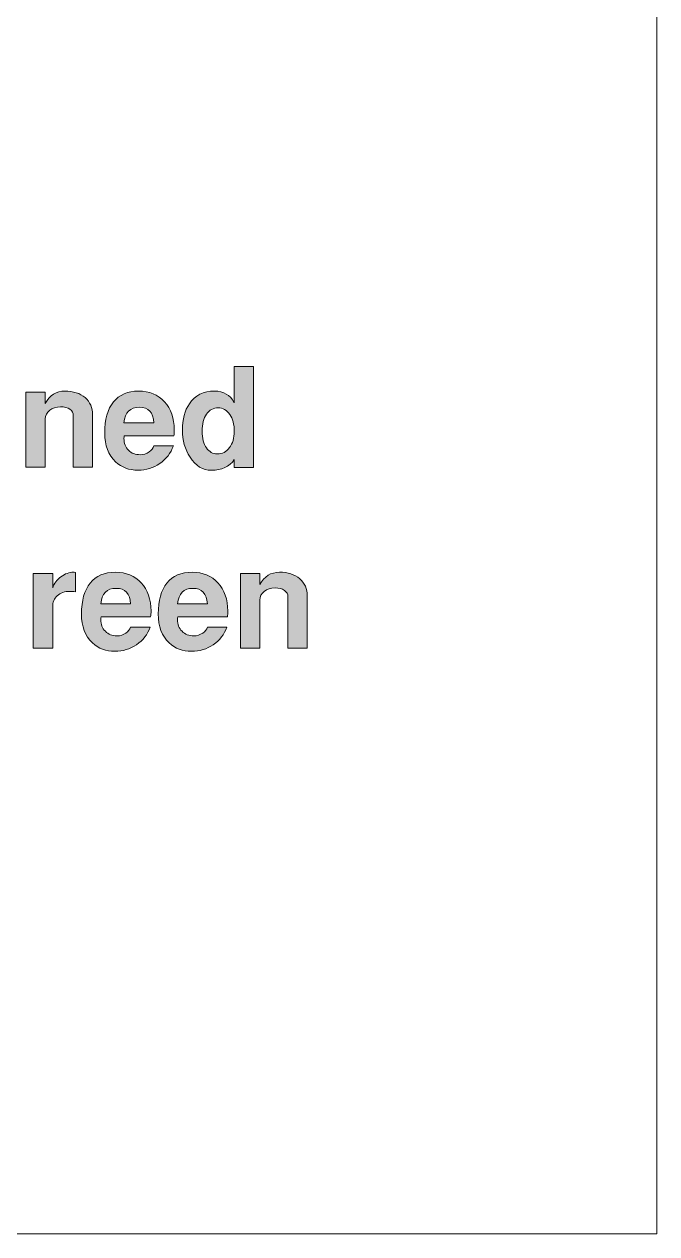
# Model space of a CAD drawing. Header units: inches. Extents: x 0.59 to 9.35, y -3.46 to -0.44.
# Drawn here: x 4.328 to 4.901, y -3.45 to -2.354 of the extents above; entities that cross this region are included whole.
import ezdxf

# ---------------------------------------------------------------- set-up
doc = ezdxf.new("R2010")
doc.units = ezdxf.units.IN
doc.header["$MEASUREMENT"] = 0
doc.layers.add('Layer 1', color=7, linetype='Continuous')

# ---------------------------------------------------------------- blocks, each defined once
blk = doc.blocks.new('block 25')
at = {"layer": 'Layer 1', "color": 7, "lineweight": 5, "true_color": 0xffffff}
blk.add_lwpolyline([(3.7709, -2.2303), (3.7709, -0.441), (2.8381, -0.441), (2.8381, -3.4496), (3.4568, -3.4496), (3.6631, -3.4496), (4.0756, -3.4496), (4.283, -3.4496), (4.9006, -3.4496), (4.9006, -0.441), (3.9678, -0.441), (3.9678, -2.2303)], dxfattribs=at)
blk = doc.blocks.new('block 58')
at = {"layer": 'Layer 1', "true_color": 0xed1f24}
h = blk.add_hatch(color=240, dxfattribs=at)
h.dxf.hatch_style = 2
edge = h.paths.add_edge_path()
edge.add_spline(control_points=[(4.5354, -2.7558), (4.5354, -2.7558), (4.5179, -2.7558), (4.5179, -2.7558), (4.5179, -2.7558), (4.5179, -2.7485), (4.5179, -2.7485), (4.5135, -2.7551), (4.5066, -2.7583), (4.4971, -2.7583), (4.4894, -2.7583), (4.483, -2.7544), (4.4779, -2.7465), (4.4732, -2.7392), (4.4709, -2.7311), (4.4709, -2.722), (4.4709, -2.7123), (4.473, -2.7043), (4.4772, -2.698), (4.4824, -2.6904), (4.49, -2.6866), (4.5, -2.6866), (4.5082, -2.6866), (4.5142, -2.6901), (4.5179, -2.6971), (4.5179, -2.6971), (4.5179, -2.6643), (4.5179, -2.6643), (4.5179, -2.6643), (4.5354, -2.6643), (4.5354, -2.6643), (4.5354, -2.6643), (4.5354, -2.7558), (4.5354, -2.7558)], knot_values=[0, 0, 0, 0, 1, 1, 1, 2, 2, 2, 3, 3, 3, 4, 4, 4, 5, 5, 5, 6, 6, 6, 7, 7, 7, 8, 8, 8, 9, 9, 9, 10, 10, 10, 11, 11, 11, 11], degree=3, periodic=1)
edge = h.paths.add_edge_path()
edge.add_spline(control_points=[(4.5179, -2.723), (4.5179, -2.7168), (4.5165, -2.7117), (4.5138, -2.7077), (4.511, -2.7037), (4.5076, -2.7017), (4.5034, -2.7017), (4.4989, -2.7017), (4.4954, -2.7036), (4.4927, -2.7075), (4.4901, -2.7113), (4.4887, -2.7164), (4.4887, -2.7228), (4.4887, -2.7293), (4.4901, -2.7344), (4.4928, -2.7381), (4.4953, -2.7417), (4.4985, -2.7435), (4.5024, -2.7435), (4.507, -2.7435), (4.5107, -2.7416), (4.5136, -2.7378), (4.5164, -2.734), (4.5179, -2.7291), (4.5179, -2.723)], knot_values=[0, 0, 0, 0, 1, 1, 1, 2, 2, 2, 3, 3, 3, 4, 4, 4, 5, 5, 5, 6, 6, 6, 7, 7, 7, 8, 8, 8, 8], degree=3, periodic=1)
h = blk.add_hatch(color=240, dxfattribs=at)
h.dxf.hatch_style = 2
edge = h.paths.add_edge_path()
edge.add_spline(control_points=[(4.3896, -2.7555), (4.3896, -2.7555), (4.3721, -2.7555), (4.3721, -2.7555), (4.3721, -2.7555), (4.3721, -2.709), (4.3721, -2.709), (4.3721, -2.7065), (4.3711, -2.7045), (4.369, -2.703), (4.3669, -2.7016), (4.3641, -2.7008), (4.3605, -2.7008), (4.3566, -2.7008), (4.3533, -2.7019), (4.3507, -2.704), (4.348, -2.706), (4.3467, -2.7087), (4.3467, -2.7118), (4.3467, -2.7118), (4.3467, -2.7555), (4.3467, -2.7555), (4.3467, -2.7555), (4.3292, -2.7555), (4.3292, -2.7555), (4.3292, -2.7555), (4.3292, -2.6877), (4.3292, -2.6877), (4.3292, -2.6877), (4.3467, -2.6877), (4.3467, -2.6877), (4.3467, -2.6877), (4.3467, -2.6978), (4.3467, -2.6978), (4.3507, -2.6903), (4.3566, -2.6866), (4.3645, -2.6866), (4.3721, -2.6866), (4.3782, -2.6886), (4.3827, -2.6925), (4.3873, -2.6964), (4.3896, -2.7016), (4.3896, -2.708), (4.3896, -2.708), (4.3896, -2.7555), (4.3896, -2.7555)], knot_values=[0, 0, 0, 0, 1, 1, 1, 2, 2, 2, 3, 3, 3, 4, 4, 4, 5, 5, 5, 6, 6, 6, 7, 7, 7, 8, 8, 8, 9, 9, 9, 10, 10, 10, 11, 11, 11, 12, 12, 12, 13, 13, 13, 14, 14, 14, 15, 15, 15, 15], degree=3, periodic=1)
h = blk.add_hatch(color=240, dxfattribs=at)
h.dxf.hatch_style = 2
edge = h.paths.add_edge_path()
edge.add_spline(control_points=[(4.4635, -2.7217), (4.4635, -2.7237), (4.4634, -2.7255), (4.4631, -2.7271), (4.4631, -2.7271), (4.4182, -2.7271), (4.4182, -2.7271), (4.4181, -2.7276), (4.418, -2.7284), (4.418, -2.7295), (4.418, -2.7339), (4.4193, -2.7374), (4.4221, -2.7402), (4.4248, -2.7429), (4.4283, -2.7442), (4.4327, -2.7442), (4.4356, -2.7442), (4.4383, -2.7434), (4.4408, -2.7417), (4.443, -2.7401), (4.4444, -2.7383), (4.445, -2.7363), (4.445, -2.7363), (4.4627, -2.7363), (4.4627, -2.7363), (4.4604, -2.7429), (4.4563, -2.7482), (4.4504, -2.7522), (4.4445, -2.7562), (4.438, -2.7582), (4.4307, -2.7582), (4.4227, -2.7582), (4.4159, -2.7557), (4.4104, -2.7506), (4.4038, -2.7445), (4.4005, -2.7358), (4.4005, -2.7245), (4.4005, -2.7123), (4.4031, -2.7029), (4.4084, -2.6964), (4.4137, -2.6899), (4.4213, -2.6866), (4.4312, -2.6866), (4.4409, -2.6866), (4.4487, -2.6898), (4.4546, -2.6963), (4.4605, -2.7027), (4.4635, -2.7112), (4.4635, -2.7217)], knot_values=[0, 0, 0, 0, 1, 1, 1, 2, 2, 2, 3, 3, 3, 4, 4, 4, 5, 5, 5, 6, 6, 6, 7, 7, 7, 8, 8, 8, 9, 9, 9, 10, 10, 10, 11, 11, 11, 12, 12, 12, 13, 13, 13, 14, 14, 14, 15, 15, 15, 16, 16, 16, 16], degree=3, periodic=1)
edge = h.paths.add_edge_path()
edge.add_spline(control_points=[(4.445, -2.7153), (4.4445, -2.7059), (4.4401, -2.7012), (4.4319, -2.7012), (4.4235, -2.7012), (4.4189, -2.7059), (4.418, -2.7153), (4.418, -2.7153), (4.445, -2.7153), (4.445, -2.7153)], knot_values=[0, 0, 0, 0, 1, 1, 1, 2, 2, 2, 3, 3, 3, 3], degree=3, periodic=1)
at = {"layer": 'Layer 1', "lineweight": 0}
for points, knots in [([(4.5354, -2.7558), (4.5354, -2.7558), (4.5179, -2.7558), (4.5179, -2.7558), (4.5179, -2.7558), (4.5179, -2.7485), (4.5179, -2.7485), (4.5135, -2.7551), (4.5066, -2.7583), (4.4971, -2.7583), (4.4894, -2.7583), (4.483, -2.7544), (4.4779, -2.7465), (4.4732, -2.7392), (4.4709, -2.7311), (4.4709, -2.722), (4.4709, -2.7123), (4.473, -2.7043), (4.4772, -2.698), (4.4824, -2.6904), (4.49, -2.6866), (4.5, -2.6866), (4.5082, -2.6866), (4.5142, -2.6901), (4.5179, -2.6971), (4.5179, -2.6971), (4.5179, -2.6643), (4.5179, -2.6643), (4.5179, -2.6643), (4.5354, -2.6643), (4.5354, -2.6643), (4.5354, -2.6643), (4.5354, -2.7558), (4.5354, -2.7558)], [0, 0, 0, 0, 1, 1, 1, 2, 2, 2, 3, 3, 3, 4, 4, 4, 5, 5, 5, 6, 6, 6, 7, 7, 7, 8, 8, 8, 9, 9, 9, 10, 10, 10, 11, 11, 11, 11]), ([(4.3896, -2.7555), (4.3896, -2.7555), (4.3721, -2.7555), (4.3721, -2.7555), (4.3721, -2.7555), (4.3721, -2.709), (4.3721, -2.709), (4.3721, -2.7065), (4.3711, -2.7045), (4.369, -2.703), (4.3669, -2.7016), (4.3641, -2.7008), (4.3605, -2.7008), (4.3566, -2.7008), (4.3533, -2.7019), (4.3507, -2.704), (4.348, -2.706), (4.3467, -2.7087), (4.3467, -2.7118), (4.3467, -2.7118), (4.3467, -2.7555), (4.3467, -2.7555), (4.3467, -2.7555), (4.3292, -2.7555), (4.3292, -2.7555), (4.3292, -2.7555), (4.3292, -2.6877), (4.3292, -2.6877), (4.3292, -2.6877), (4.3467, -2.6877), (4.3467, -2.6877), (4.3467, -2.6877), (4.3467, -2.6978), (4.3467, -2.6978), (4.3507, -2.6903), (4.3566, -2.6866), (4.3645, -2.6866), (4.3721, -2.6866), (4.3782, -2.6886), (4.3827, -2.6925), (4.3873, -2.6964), (4.3896, -2.7016), (4.3896, -2.708), (4.3896, -2.708), (4.3896, -2.7555), (4.3896, -2.7555)], [0, 0, 0, 0, 1, 1, 1, 2, 2, 2, 3, 3, 3, 4, 4, 4, 5, 5, 5, 6, 6, 6, 7, 7, 7, 8, 8, 8, 9, 9, 9, 10, 10, 10, 11, 11, 11, 12, 12, 12, 13, 13, 13, 14, 14, 14, 15, 15, 15, 15]), ([(4.4635, -2.7217), (4.4635, -2.7237), (4.4634, -2.7255), (4.4631, -2.7271), (4.4631, -2.7271), (4.4182, -2.7271), (4.4182, -2.7271), (4.4181, -2.7276), (4.418, -2.7284), (4.418, -2.7295), (4.418, -2.7339), (4.4193, -2.7374), (4.4221, -2.7402), (4.4248, -2.7429), (4.4283, -2.7442), (4.4327, -2.7442), (4.4356, -2.7442), (4.4383, -2.7434), (4.4408, -2.7417), (4.443, -2.7401), (4.4444, -2.7383), (4.445, -2.7363), (4.445, -2.7363), (4.4627, -2.7363), (4.4627, -2.7363), (4.4604, -2.7429), (4.4563, -2.7482), (4.4504, -2.7522), (4.4445, -2.7562), (4.438, -2.7582), (4.4307, -2.7582), (4.4227, -2.7582), (4.4159, -2.7557), (4.4104, -2.7506), (4.4038, -2.7445), (4.4005, -2.7358), (4.4005, -2.7245), (4.4005, -2.7123), (4.4031, -2.7029), (4.4084, -2.6964), (4.4137, -2.6899), (4.4213, -2.6866), (4.4312, -2.6866), (4.4409, -2.6866), (4.4487, -2.6898), (4.4546, -2.6963), (4.4605, -2.7027), (4.4635, -2.7112), (4.4635, -2.7217)], [0, 0, 0, 0, 1, 1, 1, 2, 2, 2, 3, 3, 3, 4, 4, 4, 5, 5, 5, 6, 6, 6, 7, 7, 7, 8, 8, 8, 9, 9, 9, 10, 10, 10, 11, 11, 11, 12, 12, 12, 13, 13, 13, 14, 14, 14, 15, 15, 15, 16, 16, 16, 16]), ([(4.445, -2.7153), (4.4445, -2.7059), (4.4401, -2.7012), (4.4319, -2.7012), (4.4235, -2.7012), (4.4189, -2.7059), (4.418, -2.7153), (4.418, -2.7153), (4.445, -2.7153), (4.445, -2.7153)], [0, 0, 0, 0, 1, 1, 1, 2, 2, 2, 3, 3, 3, 3]), ([(4.5179, -2.723), (4.5179, -2.7168), (4.5165, -2.7117), (4.5138, -2.7077), (4.511, -2.7037), (4.5076, -2.7017), (4.5034, -2.7017), (4.4989, -2.7017), (4.4954, -2.7036), (4.4927, -2.7075), (4.4901, -2.7113), (4.4887, -2.7164), (4.4887, -2.7228), (4.4887, -2.7293), (4.4901, -2.7344), (4.4928, -2.7381), (4.4953, -2.7417), (4.4985, -2.7435), (4.5024, -2.7435), (4.507, -2.7435), (4.5107, -2.7416), (4.5136, -2.7378), (4.5164, -2.734), (4.5179, -2.7291), (4.5179, -2.723)], [0, 0, 0, 0, 1, 1, 1, 2, 2, 2, 3, 3, 3, 4, 4, 4, 5, 5, 5, 6, 6, 6, 7, 7, 7, 8, 8, 8, 8])]:
    blk.add_open_spline(points, degree=3, knots=knots, dxfattribs=at)
blk = doc.blocks.new('block 57')
at = {"layer": 'Layer 1'}
blk.add_blockref('block 58', (0, 0), dxfattribs=at)
blk = doc.blocks.new('block 59')
at = {"layer": 'Layer 1', "true_color": 0xed1f24}
h = blk.add_hatch(color=240, dxfattribs=at)
h.dxf.hatch_style = 2
edge = h.paths.add_edge_path()
edge.add_spline(control_points=[(4.3742, -2.8683), (4.3719, -2.8681), (4.3702, -2.8679), (4.3691, -2.8679), (4.3642, -2.8679), (4.3603, -2.8693), (4.3575, -2.8719), (4.3547, -2.8745), (4.3534, -2.8778), (4.3534, -2.8818), (4.3534, -2.8818), (4.3534, -2.9194), (4.3534, -2.9194), (4.3534, -2.9194), (4.3358, -2.9194), (4.3358, -2.9194), (4.3358, -2.9194), (4.3358, -2.8517), (4.3358, -2.8517), (4.3358, -2.8517), (4.3534, -2.8517), (4.3534, -2.8517), (4.3534, -2.8517), (4.3534, -2.8648), (4.3534, -2.8648), (4.3546, -2.8608), (4.3571, -2.8574), (4.3609, -2.8547), (4.3646, -2.8519), (4.3684, -2.8506), (4.3721, -2.8506), (4.3725, -2.8506), (4.3732, -2.8506), (4.3742, -2.8508), (4.3742, -2.8508), (4.3742, -2.8683), (4.3742, -2.8683)], knot_values=[0, 0, 0, 0, 1, 1, 1, 2, 2, 2, 3, 3, 3, 4, 4, 4, 5, 5, 5, 6, 6, 6, 7, 7, 7, 8, 8, 8, 9, 9, 9, 10, 10, 10, 11, 11, 11, 12, 12, 12, 12], degree=3, periodic=1)
h = blk.add_hatch(color=240, dxfattribs=at)
h.dxf.hatch_style = 2
edge = h.paths.add_edge_path()
edge.add_spline(control_points=[(4.4425, -2.8857), (4.4425, -2.8877), (4.4424, -2.8895), (4.4421, -2.8911), (4.4421, -2.8911), (4.3972, -2.8911), (4.3972, -2.8911), (4.3971, -2.8916), (4.397, -2.8924), (4.397, -2.8934), (4.397, -2.8979), (4.3983, -2.9014), (4.4011, -2.9041), (4.4038, -2.9068), (4.4073, -2.9082), (4.4117, -2.9082), (4.4146, -2.9082), (4.4173, -2.9074), (4.4198, -2.9057), (4.422, -2.9041), (4.4234, -2.9023), (4.424, -2.9003), (4.424, -2.9003), (4.4417, -2.9003), (4.4417, -2.9003), (4.4394, -2.9069), (4.4353, -2.9122), (4.4294, -2.9162), (4.4235, -2.9202), (4.417, -2.9222), (4.4097, -2.9222), (4.4016, -2.9222), (4.3948, -2.9197), (4.3894, -2.9146), (4.3828, -2.9085), (4.3795, -2.8998), (4.3795, -2.8884), (4.3795, -2.8763), (4.3821, -2.8669), (4.3874, -2.8604), (4.3927, -2.8538), (4.4003, -2.8506), (4.4102, -2.8506), (4.4199, -2.8506), (4.4277, -2.8538), (4.4336, -2.8602), (4.4395, -2.8667), (4.4425, -2.8752), (4.4425, -2.8857)], knot_values=[0, 0, 0, 0, 1, 1, 1, 2, 2, 2, 3, 3, 3, 4, 4, 4, 5, 5, 5, 6, 6, 6, 7, 7, 7, 8, 8, 8, 9, 9, 9, 10, 10, 10, 11, 11, 11, 12, 12, 12, 13, 13, 13, 14, 14, 14, 15, 15, 15, 16, 16, 16, 16], degree=3, periodic=1)
edge = h.paths.add_edge_path()
edge.add_spline(control_points=[(4.424, -2.8793), (4.4235, -2.8699), (4.4191, -2.8652), (4.4109, -2.8652), (4.4025, -2.8652), (4.3979, -2.8699), (4.397, -2.8793), (4.397, -2.8793), (4.424, -2.8793), (4.424, -2.8793)], knot_values=[0, 0, 0, 0, 1, 1, 1, 2, 2, 2, 3, 3, 3, 3], degree=3, periodic=1)
h = blk.add_hatch(color=240, dxfattribs=at)
h.dxf.hatch_style = 2
edge = h.paths.add_edge_path()
edge.add_spline(control_points=[(4.512, -2.8857), (4.512, -2.8877), (4.5119, -2.8895), (4.5116, -2.8911), (4.5116, -2.8911), (4.4667, -2.8911), (4.4667, -2.8911), (4.4666, -2.8916), (4.4665, -2.8924), (4.4665, -2.8934), (4.4665, -2.8979), (4.4678, -2.9014), (4.4706, -2.9041), (4.4733, -2.9068), (4.4768, -2.9082), (4.4812, -2.9082), (4.4841, -2.9082), (4.4868, -2.9074), (4.4893, -2.9057), (4.4915, -2.9041), (4.4929, -2.9023), (4.4935, -2.9003), (4.4935, -2.9003), (4.5112, -2.9003), (4.5112, -2.9003), (4.5089, -2.9069), (4.5048, -2.9122), (4.4989, -2.9162), (4.493, -2.9202), (4.4865, -2.9222), (4.4792, -2.9222), (4.4712, -2.9222), (4.4644, -2.9197), (4.4589, -2.9146), (4.4523, -2.9085), (4.449, -2.8998), (4.449, -2.8884), (4.449, -2.8763), (4.4516, -2.8669), (4.4569, -2.8604), (4.4622, -2.8538), (4.4698, -2.8506), (4.4797, -2.8506), (4.4894, -2.8506), (4.4972, -2.8538), (4.5031, -2.8602), (4.509, -2.8667), (4.512, -2.8752), (4.512, -2.8857)], knot_values=[0, 0, 0, 0, 1, 1, 1, 2, 2, 2, 3, 3, 3, 4, 4, 4, 5, 5, 5, 6, 6, 6, 7, 7, 7, 8, 8, 8, 9, 9, 9, 10, 10, 10, 11, 11, 11, 12, 12, 12, 13, 13, 13, 14, 14, 14, 15, 15, 15, 16, 16, 16, 16], degree=3, periodic=1)
edge = h.paths.add_edge_path()
edge.add_spline(control_points=[(4.4935, -2.8793), (4.493, -2.8699), (4.4886, -2.8652), (4.4804, -2.8652), (4.472, -2.8652), (4.4674, -2.8699), (4.4665, -2.8793), (4.4665, -2.8793), (4.4935, -2.8793), (4.4935, -2.8793)], knot_values=[0, 0, 0, 0, 1, 1, 1, 2, 2, 2, 3, 3, 3, 3], degree=3, periodic=1)
h = blk.add_hatch(color=240, dxfattribs=at)
h.dxf.hatch_style = 2
edge = h.paths.add_edge_path()
edge.add_spline(control_points=[(4.584, -2.9194), (4.584, -2.9194), (4.5665, -2.9194), (4.5665, -2.9194), (4.5665, -2.9194), (4.5665, -2.8729), (4.5665, -2.8729), (4.5665, -2.8704), (4.5654, -2.8685), (4.5634, -2.867), (4.5613, -2.8655), (4.5584, -2.8648), (4.5549, -2.8648), (4.5509, -2.8648), (4.5477, -2.8659), (4.545, -2.8679), (4.5424, -2.87), (4.5411, -2.8726), (4.5411, -2.8758), (4.5411, -2.8758), (4.5411, -2.9194), (4.5411, -2.9194), (4.5411, -2.9194), (4.5236, -2.9194), (4.5236, -2.9194), (4.5236, -2.9194), (4.5236, -2.8517), (4.5236, -2.8517), (4.5236, -2.8517), (4.5411, -2.8517), (4.5411, -2.8517), (4.5411, -2.8517), (4.5411, -2.8618), (4.5411, -2.8618), (4.545, -2.8543), (4.5509, -2.8506), (4.5589, -2.8506), (4.5664, -2.8506), (4.5725, -2.8525), (4.5771, -2.8564), (4.5817, -2.8604), (4.584, -2.8655), (4.584, -2.8719), (4.584, -2.8719), (4.584, -2.9194), (4.584, -2.9194)], knot_values=[0, 0, 0, 0, 1, 1, 1, 2, 2, 2, 3, 3, 3, 4, 4, 4, 5, 5, 5, 6, 6, 6, 7, 7, 7, 8, 8, 8, 9, 9, 9, 10, 10, 10, 11, 11, 11, 12, 12, 12, 13, 13, 13, 14, 14, 14, 15, 15, 15, 15], degree=3, periodic=1)
at = {"layer": 'Layer 1', "lineweight": 0}
for points, knots in [([(4.3742, -2.8683), (4.3719, -2.8681), (4.3702, -2.8679), (4.3691, -2.8679), (4.3642, -2.8679), (4.3603, -2.8693), (4.3575, -2.8719), (4.3547, -2.8745), (4.3534, -2.8778), (4.3534, -2.8818), (4.3534, -2.8818), (4.3534, -2.9194), (4.3534, -2.9194), (4.3534, -2.9194), (4.3358, -2.9194), (4.3358, -2.9194), (4.3358, -2.9194), (4.3358, -2.8517), (4.3358, -2.8517), (4.3358, -2.8517), (4.3534, -2.8517), (4.3534, -2.8517), (4.3534, -2.8517), (4.3534, -2.8648), (4.3534, -2.8648), (4.3546, -2.8608), (4.3571, -2.8574), (4.3609, -2.8547), (4.3646, -2.8519), (4.3684, -2.8506), (4.3721, -2.8506), (4.3725, -2.8506), (4.3732, -2.8506), (4.3742, -2.8508), (4.3742, -2.8508), (4.3742, -2.8683), (4.3742, -2.8683)], [0, 0, 0, 0, 1, 1, 1, 2, 2, 2, 3, 3, 3, 4, 4, 4, 5, 5, 5, 6, 6, 6, 7, 7, 7, 8, 8, 8, 9, 9, 9, 10, 10, 10, 11, 11, 11, 12, 12, 12, 12]), ([(4.4425, -2.8857), (4.4425, -2.8877), (4.4424, -2.8895), (4.4421, -2.8911), (4.4421, -2.8911), (4.3972, -2.8911), (4.3972, -2.8911), (4.3971, -2.8916), (4.397, -2.8924), (4.397, -2.8934), (4.397, -2.8979), (4.3983, -2.9014), (4.4011, -2.9041), (4.4038, -2.9068), (4.4073, -2.9082), (4.4117, -2.9082), (4.4146, -2.9082), (4.4173, -2.9074), (4.4198, -2.9057), (4.422, -2.9041), (4.4234, -2.9023), (4.424, -2.9003), (4.424, -2.9003), (4.4417, -2.9003), (4.4417, -2.9003), (4.4394, -2.9069), (4.4353, -2.9122), (4.4294, -2.9162), (4.4235, -2.9202), (4.417, -2.9222), (4.4097, -2.9222), (4.4016, -2.9222), (4.3948, -2.9197), (4.3894, -2.9146), (4.3828, -2.9085), (4.3795, -2.8998), (4.3795, -2.8884), (4.3795, -2.8763), (4.3821, -2.8669), (4.3874, -2.8604), (4.3927, -2.8538), (4.4003, -2.8506), (4.4102, -2.8506), (4.4199, -2.8506), (4.4277, -2.8538), (4.4336, -2.8602), (4.4395, -2.8667), (4.4425, -2.8752), (4.4425, -2.8857)], [0, 0, 0, 0, 1, 1, 1, 2, 2, 2, 3, 3, 3, 4, 4, 4, 5, 5, 5, 6, 6, 6, 7, 7, 7, 8, 8, 8, 9, 9, 9, 10, 10, 10, 11, 11, 11, 12, 12, 12, 13, 13, 13, 14, 14, 14, 15, 15, 15, 16, 16, 16, 16]), ([(4.512, -2.8857), (4.512, -2.8877), (4.5119, -2.8895), (4.5116, -2.8911), (4.5116, -2.8911), (4.4667, -2.8911), (4.4667, -2.8911), (4.4666, -2.8916), (4.4665, -2.8924), (4.4665, -2.8934), (4.4665, -2.8979), (4.4678, -2.9014), (4.4706, -2.9041), (4.4733, -2.9068), (4.4768, -2.9082), (4.4812, -2.9082), (4.4841, -2.9082), (4.4868, -2.9074), (4.4893, -2.9057), (4.4915, -2.9041), (4.4929, -2.9023), (4.4935, -2.9003), (4.4935, -2.9003), (4.5112, -2.9003), (4.5112, -2.9003), (4.5089, -2.9069), (4.5048, -2.9122), (4.4989, -2.9162), (4.493, -2.9202), (4.4865, -2.9222), (4.4792, -2.9222), (4.4712, -2.9222), (4.4644, -2.9197), (4.4589, -2.9146), (4.4523, -2.9085), (4.449, -2.8998), (4.449, -2.8884), (4.449, -2.8763), (4.4516, -2.8669), (4.4569, -2.8604), (4.4622, -2.8538), (4.4698, -2.8506), (4.4797, -2.8506), (4.4894, -2.8506), (4.4972, -2.8538), (4.5031, -2.8602), (4.509, -2.8667), (4.512, -2.8752), (4.512, -2.8857)], [0, 0, 0, 0, 1, 1, 1, 2, 2, 2, 3, 3, 3, 4, 4, 4, 5, 5, 5, 6, 6, 6, 7, 7, 7, 8, 8, 8, 9, 9, 9, 10, 10, 10, 11, 11, 11, 12, 12, 12, 13, 13, 13, 14, 14, 14, 15, 15, 15, 16, 16, 16, 16]), ([(4.584, -2.9194), (4.584, -2.9194), (4.5665, -2.9194), (4.5665, -2.9194), (4.5665, -2.9194), (4.5665, -2.8729), (4.5665, -2.8729), (4.5665, -2.8704), (4.5654, -2.8685), (4.5634, -2.867), (4.5613, -2.8655), (4.5584, -2.8648), (4.5549, -2.8648), (4.5509, -2.8648), (4.5477, -2.8659), (4.545, -2.8679), (4.5424, -2.87), (4.5411, -2.8726), (4.5411, -2.8758), (4.5411, -2.8758), (4.5411, -2.9194), (4.5411, -2.9194), (4.5411, -2.9194), (4.5236, -2.9194), (4.5236, -2.9194), (4.5236, -2.9194), (4.5236, -2.8517), (4.5236, -2.8517), (4.5236, -2.8517), (4.5411, -2.8517), (4.5411, -2.8517), (4.5411, -2.8517), (4.5411, -2.8618), (4.5411, -2.8618), (4.545, -2.8543), (4.5509, -2.8506), (4.5589, -2.8506), (4.5664, -2.8506), (4.5725, -2.8525), (4.5771, -2.8564), (4.5817, -2.8604), (4.584, -2.8655), (4.584, -2.8719), (4.584, -2.8719), (4.584, -2.9194), (4.584, -2.9194)], [0, 0, 0, 0, 1, 1, 1, 2, 2, 2, 3, 3, 3, 4, 4, 4, 5, 5, 5, 6, 6, 6, 7, 7, 7, 8, 8, 8, 9, 9, 9, 10, 10, 10, 11, 11, 11, 12, 12, 12, 13, 13, 13, 14, 14, 14, 15, 15, 15, 15]), ([(4.424, -2.8793), (4.4235, -2.8699), (4.4191, -2.8652), (4.4109, -2.8652), (4.4025, -2.8652), (4.3979, -2.8699), (4.397, -2.8793), (4.397, -2.8793), (4.424, -2.8793), (4.424, -2.8793)], [0, 0, 0, 0, 1, 1, 1, 2, 2, 2, 3, 3, 3, 3]), ([(4.4935, -2.8793), (4.493, -2.8699), (4.4886, -2.8652), (4.4804, -2.8652), (4.472, -2.8652), (4.4674, -2.8699), (4.4665, -2.8793), (4.4665, -2.8793), (4.4935, -2.8793), (4.4935, -2.8793)], [0, 0, 0, 0, 1, 1, 1, 2, 2, 2, 3, 3, 3, 3])]:
    blk.add_open_spline(points, degree=3, knots=knots, dxfattribs=at)
blk = doc.blocks.new('block 55')
at = {"layer": 'Layer 1'}
for name in ['block 57', 'block 59']:
    blk.add_blockref(name, (0, 0), dxfattribs=at)

msp = doc.modelspace()

# ---------------------------------------------------------------- block references
at = {"layer": 'Layer 1'}
for name in ['block 25', 'block 55']:
    msp.add_blockref(name, (0, 0), dxfattribs=at)

doc.saveas('drawing.dxf')
